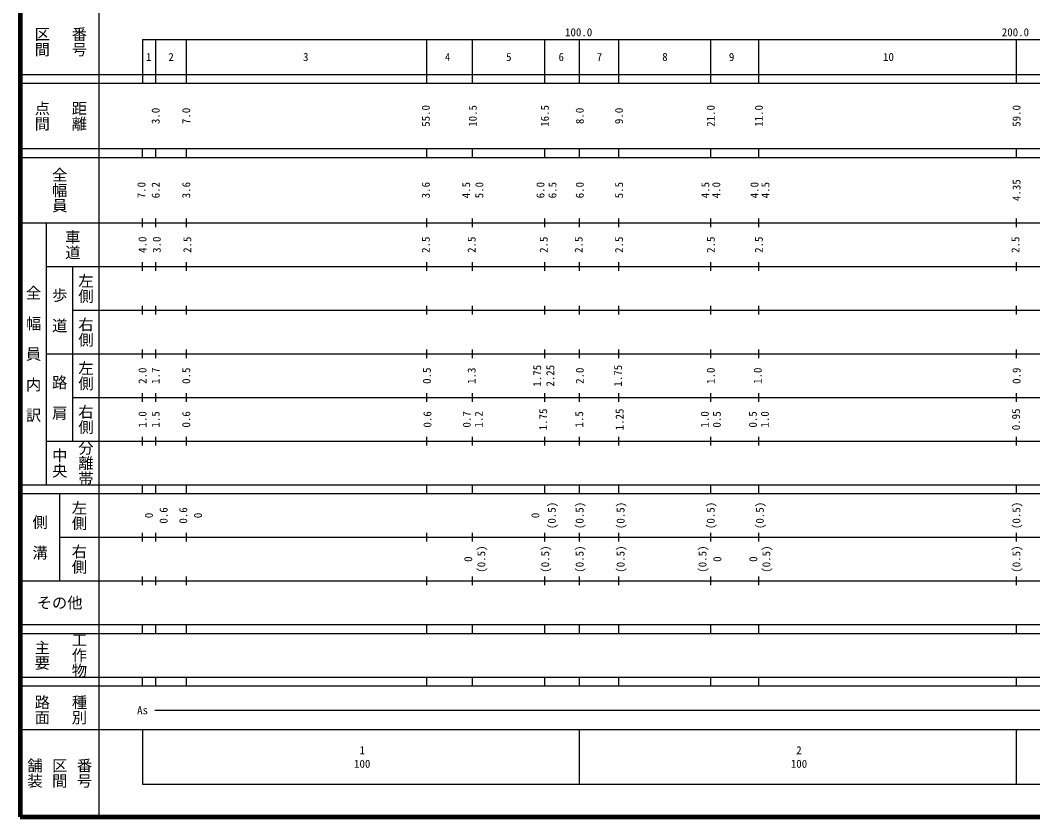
# Model space of a CAD drawing. Units: millimetres on the paper, enlarged 1000 times. Extents: x 40000 to 680000, y 20000 to 380000.
# Drawn here: x 40000 to 271810, y 20000 to 202409 of the extents above; entities that cross this region are included whole.
import ezdxf
from ezdxf.enums import TextEntityAlignment as Align

# ---------------------------------------------------------------- set-up
doc = ezdxf.new("R2010")
doc.units = ezdxf.units.MM
doc.header["$LTSCALE"] = 1000
doc.layers.add('M-TTL', color=2, linetype='Continuous', lineweight=140)
doc.layers.add('M-TTL-BAND', color=7, linetype='Continuous', lineweight=25)
doc.styles.add('@ＭＳ ゴシック', font='')
doc.styles.add('ＭＳ ゴシック', font='')
doc.styles.get('@ＭＳ ゴシック').set_extended_font_data('@MS Gothic')
doc.styles.get('ＭＳ ゴシック').set_extended_font_data('MS Gothic')

msp = doc.modelspace()

# ---------------------------------------------------------------- linework, layer by layer
at = {"layer": 'M-TTL'}
for p, q in [((40000, 380000), (40000, 20000)), ((40000, 20000), (680000, 20000))]:
    msp.add_line(p, q, dxfattribs=at)
at = {"layer": 'M-TTL-BAND'}
for p, q in [((58000, 370000), (58000, 20000)), ((68000, 198000), (579000, 198000)), ((68000, 198000), (68000, 188000)), ((71000, 198000), (71000, 188000)), ((78000, 198000), (78000, 188000)), ((133000, 198000), (133000, 188000)), ((143500, 198000), (143500, 188000)), ((160000, 198000), (160000, 188000)), ((168000, 198000), (168000, 188000)), ((177000, 198000), (177000, 188000)), ((198000, 198000), (198000, 188000)), ((209000, 198000), (209000, 188000)), ((268000, 198000), (268000, 188000)), ((40000, 190000), (579000, 190000)), ((40000, 188000), (579000, 188000)), ((40000, 173000), (579000, 173000)), ((68000, 171000), (68000, 173000)), ((71000, 173000), (71000, 171000)), ((78000, 173000), (78000, 171000)), ((133000, 173000), (133000, 171000)), ((143500, 173000), (143500, 171000)), ((160000, 173000), (160000, 171000)), ((168000, 173000), (168000, 171000)), ((177000, 173000), (177000, 171000)), ((198000, 173000), (198000, 171000)), ((209000, 173000), (209000, 171000)), ((268000, 173000), (268000, 171000)), ((40000, 171000), (579000, 171000)), ((40000, 156000), (579000, 156000)), ((46000, 96000), (46000, 156000)), ((68000, 155000), (68000, 157000)), ((71000, 157000), (71000, 155000)), ((78000, 157000), (78000, 155000)), ((133000, 157000), (133000, 155000)), ((143500, 157000), (143500, 155000)), ((160000, 157000), (160000, 155000)), ((168000, 157000), (168000, 155000)), ((177000, 157000), (177000, 155000)), ((198000, 157000), (198000, 155000)), ((209000, 157000), (209000, 155000)), ((268000, 157000), (268000, 155000)), ((68000, 145000), (68000, 147000)), ((71000, 147000), (71000, 145000)), ((78000, 147000), (78000, 145000)), ((133000, 147000), (133000, 145000)), ((143500, 147000), (143500, 145000)), ((160000, 147000), (160000, 145000)), ((168000, 147000), (168000, 145000)), ((177000, 147000), (177000, 145000)), ((198000, 147000), (198000, 145000)), ((209000, 147000), (209000, 145000)), ((268000, 147000), (268000, 145000)), ((46000, 146000), (579000, 146000)), ((52000, 146000), (52000, 106000)), ((68000, 135000), (68000, 137000)), ((71000, 137000), (71000, 135000)), ((78000, 137000), (78000, 135000)), ((133000, 137000), (133000, 135000)), ((143500, 137000), (143500, 135000)), ((160000, 137000), (160000, 135000)), ((168000, 137000), (168000, 135000)), ((177000, 137000), (177000, 135000)), ((198000, 137000), (198000, 135000)), ((209000, 137000), (209000, 135000)), ((268000, 137000), (268000, 135000)), ((52000, 136000), (579000, 136000)), ((46000, 126000), (579000, 126000)), ((68000, 125000), (68000, 127000)), ((71000, 127000), (71000, 125000)), ((78000, 127000), (78000, 125000)), ((133000, 127000), (133000, 125000)), ((143500, 127000), (143500, 125000)), ((160000, 127000), (160000, 125000)), ((168000, 127000), (168000, 125000)), ((177000, 127000), (177000, 125000)), ((198000, 127000), (198000, 125000)), ((209000, 127000), (209000, 125000)), ((268000, 127000), (268000, 125000)), ((52000, 116000), (579000, 116000)), ((68000, 115000), (68000, 117000)), ((71000, 117000), (71000, 115000)), ((78000, 117000), (78000, 115000)), ((133000, 117000), (133000, 115000)), ((143500, 117000), (143500, 115000)), ((160000, 117000), (160000, 115000)), ((168000, 117000), (168000, 115000)), ((177000, 117000), (177000, 115000)), ((198000, 117000), (198000, 115000)), ((209000, 117000), (209000, 115000)), ((268000, 117000), (268000, 115000)), ((68000, 105000), (68000, 107000)), ((71000, 107000), (71000, 105000)), ((78000, 107000), (78000, 105000)), ((133000, 107000), (133000, 105000)), ((143500, 107000), (143500, 105000)), ((160000, 107000), (160000, 105000)), ((168000, 107000), (168000, 105000)), ((177000, 107000), (177000, 105000)), ((198000, 107000), (198000, 105000)), ((209000, 107000), (209000, 105000)), ((268000, 107000), (268000, 105000)), ((46000, 106000), (579000, 106000)), ((40000, 96000), (579000, 96000)), ((68000, 94000), (68000, 96000)), ((71000, 96000), (71000, 94000)), ((78000, 96000), (78000, 94000)), ((133000, 96000), (133000, 94000)), ((143500, 96000), (143500, 94000)), ((160000, 96000), (160000, 94000)), ((168000, 96000), (168000, 94000)), ((177000, 96000), (177000, 94000)), ((198000, 96000), (198000, 94000)), ((209000, 96000), (209000, 94000)), ((268000, 96000), (268000, 94000)), ((40000, 94000), (579000, 94000)), ((49000, 94000), (49000, 74000)), ((49000, 84000), (579000, 84000)), ((68000, 83000), (68000, 85000)), ((71000, 85000), (71000, 83000)), ((78000, 85000), (78000, 83000)), ((133000, 85000), (133000, 83000)), ((143500, 85000), (143500, 83000)), ((160000, 85000), (160000, 83000)), ((168000, 85000), (168000, 83000)), ((177000, 85000), (177000, 83000)), ((198000, 85000), (198000, 83000)), ((209000, 85000), (209000, 83000)), ((268000, 85000), (268000, 83000)), ((68000, 73000), (68000, 75000)), ((71000, 75000), (71000, 73000)), ((78000, 75000), (78000, 73000)), ((133000, 75000), (133000, 73000)), ((143500, 75000), (143500, 73000)), ((160000, 75000), (160000, 73000)), ((168000, 75000), (168000, 73000)), ((177000, 75000), (177000, 73000)), ((198000, 75000), (198000, 73000)), ((209000, 75000), (209000, 73000)), ((268000, 75000), (268000, 73000)), ((40000, 74000), (579000, 74000)), ((40000, 64000), (579000, 64000)), ((68000, 62000), (68000, 64000)), ((71000, 64000), (71000, 62000)), ((78000, 64000), (78000, 62000)), ((133000, 64000), (133000, 62000)), ((143500, 64000), (143500, 62000)), ((160000, 64000), (160000, 62000)), ((168000, 64000), (168000, 62000)), ((177000, 64000), (177000, 62000)), ((198000, 64000), (198000, 62000)), ((209000, 64000), (209000, 62000)), ((268000, 64000), (268000, 62000)), ((40000, 62000), (579000, 62000)), ((40000, 52000), (579000, 52000)), ((68000, 50000), (68000, 52000)), ((71000, 52000), (71000, 50000)), ((78000, 52000), (78000, 50000)), ((133000, 52000), (133000, 50000)), ((143500, 52000), (143500, 50000)), ((160000, 52000), (160000, 50000)), ((168000, 52000), (168000, 50000)), ((177000, 52000), (177000, 50000)), ((198000, 52000), (198000, 50000)), ((209000, 52000), (209000, 50000)), ((268000, 52000), (268000, 50000)), ((40000, 50000), (579000, 50000)), ((70805, 44406), (565903, 44406)), ((40000, 40000), (579000, 40000)), ((68000, 40000), (68000, 27500)), ((168000, 40000), (168000, 27500)), ((268000, 40000), (268000, 27500)), ((68000, 27500), (579000, 27500))]:
    msp.add_line(p, q, dxfattribs=at)

# ---------------------------------------------------------------- texts
for s, height, rotation, style, p in [('区間', 2566, 270, '@ＭＳ ゴシック', (45000, 197500)), ('番号', 2566, 270, '@ＭＳ ゴシック', (53500, 197500)), ('点間', 2566, 270, '@ＭＳ ゴシック', (45000, 180500)), ('距離', 2566, 270, '@ＭＳ ゴシック', (53500, 180500)), ('3.0', 1833, 90, 'ＭＳ ゴシック', (70993, 180500)), ('7.0', 1833, 90, 'ＭＳ ゴシック', (77993, 180500)), ('55.0', 1833, 90, 'ＭＳ ゴシック', (132839, 180500)), ('10.5', 1833, 90, 'ＭＳ ゴシック', (143589, 180500)), ('16.5', 1833, 90, 'ＭＳ ゴシック', (160090, 180500)), ('8.0', 1833, 90, 'ＭＳ ゴシック', (168090, 180500)), ('9.0', 1833, 90, 'ＭＳ ゴシック', (177091, 180500)), ('21.0', 1833, 90, 'ＭＳ ゴシック', (198091, 180500)), ('11.0', 1833, 90, 'ＭＳ ゴシック', (209092, 180500)), ('59.0', 1833, 90, 'ＭＳ ゴシック', (268090, 180500)), ('全幅員', 2566, 270, '@ＭＳ ゴシック', (49000, 163500)), ('7.0', 1833, 90, 'ＭＳ ゴシック', (67743, 163500)), ('6.2', 1833, 90, 'ＭＳ ゴシック', (70993, 163500)), ('3.6', 1833, 90, 'ＭＳ ゴシック', (77993, 163500)), ('3.6', 1833, 90, 'ＭＳ ゴシック', (132839, 163500)), ('4.5', 1833, 90, 'ＭＳ ゴシック', (142089, 163500)), ('5.0', 1833, 90, 'ＭＳ ゴシック', (145089, 163500)), ('6.0', 1833, 90, 'ＭＳ ゴシック', (159090, 163500)), ('6.5', 1833, 90, 'ＭＳ ゴシック', (161840, 163500)), ('6.0', 1833, 90, 'ＭＳ ゴシック', (168090, 163500)), ('5.5', 1833, 90, 'ＭＳ ゴシック', (177091, 163500)), ('4.5', 1833, 90, 'ＭＳ ゴシック', (196841, 163500)), ('4.0', 1833, 90, 'ＭＳ ゴシック', (199341, 163500)), ('4.0', 1833, 90, 'ＭＳ ゴシック', (208092, 163500)), ('4.5', 1833, 90, 'ＭＳ ゴシック', (210592, 163500)), ('4.35', 1833, 90, 'ＭＳ ゴシック', (268090, 163500)), ('車道', 2566, 270, '@ＭＳ ゴシック', (52000, 151000)), ('4.0', 1833, 90, 'ＭＳ ゴシック', (67993, 151000)), ('3.0', 1833, 90, 'ＭＳ ゴシック', (71243, 151000)), ('2.5', 1833, 90, 'ＭＳ ゴシック', (78243, 151000)), ('2.5', 1833, 90, 'ＭＳ ゴシック', (132839, 151000)), ('2.5', 1833, 90, 'ＭＳ ゴシック', (143339, 151000)), ('2.5', 1833, 90, 'ＭＳ ゴシック', (159840, 151000)), ('2.5', 1833, 90, 'ＭＳ ゴシック', (167840, 151000)), ('2.5', 1833, 90, 'ＭＳ ゴシック', (177091, 151000)), ('2.5', 1833, 90, 'ＭＳ ゴシック', (198091, 151000)), ('2.5', 1833, 90, 'ＭＳ ゴシック', (209092, 151000)), ('2.5', 1833, 90, 'ＭＳ ゴシック', (267840, 151000)), ('左側', 2566, 270, '@ＭＳ ゴシック', (55000, 141000)), ('全\u3000幅\u3000員\u3000内\u3000訳', 2566, 270, '@ＭＳ ゴシック', (43000, 126000)), ('歩\u3000道', 2566, 270, '@ＭＳ ゴシック', (49000, 136000)), ('右側', 2566, 270, '@ＭＳ ゴシック', (55000, 131000)), ('左側', 2566, 270, '@ＭＳ ゴシック', (55000, 121000)), ('1.75', 1833, 90, 'ＭＳ ゴシック', (158340, 121000)), ('2.25', 1833, 90, 'ＭＳ ゴシック', (161340, 121000)), ('1.75', 1833, 90, 'ＭＳ ゴシック', (176841, 121000)), ('路\u3000肩', 2566, 270, '@ＭＳ ゴシック', (49000, 116000)), ('2.0', 1833, 90, 'ＭＳ ゴシック', (67993, 121000)), ('1.7', 1833, 90, 'ＭＳ ゴシック', (70993, 121000)), ('0.5', 1833, 90, 'ＭＳ ゴシック', (77993, 121000)), ('0.5', 1833, 90, 'ＭＳ ゴシック', (133089, 121000)), ('1.3', 1833, 90, 'ＭＳ ゴシック', (143339, 121000)), ('2.0', 1833, 90, 'ＭＳ ゴシック', (168090, 121000)), ('1.0', 1833, 90, 'ＭＳ ゴシック', (198091, 121000)), ('1.0', 1833, 90, 'ＭＳ ゴシック', (208842, 121000)), ('0.9', 1833, 90, 'ＭＳ ゴシック', (268090, 121000)), ('右側', 2566, 270, '@ＭＳ ゴシック', (55000, 111000)), ('1.0', 1833, 90, 'ＭＳ ゴシック', (67993, 111000)), ('1.5', 1833, 90, 'ＭＳ ゴシック', (70993, 111000)), ('0.6', 1833, 90, 'ＭＳ ゴシック', (77993, 111000)), ('0.6', 1833, 90, 'ＭＳ ゴシック', (133214, 111000)), ('0.7', 1833, 90, 'ＭＳ ゴシック', (142214, 111000)), ('1.2', 1833, 90, 'ＭＳ ゴシック', (144964, 111000)), ('1.75', 1833, 90, 'ＭＳ ゴシック', (159715, 111000)), ('1.5', 1833, 90, 'ＭＳ ゴシック', (167965, 111000)), ('1.25', 1833, 90, 'ＭＳ ゴシック', (177216, 111000)), ('1.0', 1833, 90, 'ＭＳ ゴシック', (196716, 111000)), ('0.5', 1833, 90, 'ＭＳ ゴシック', (199466, 111000)), ('0.5', 1833, 90, 'ＭＳ ゴシック', (207717, 111000)), ('1.0', 1833, 90, 'ＭＳ ゴシック', (210467, 111000)), ('0.95', 1833, 90, 'ＭＳ ゴシック', (267965, 111000)), ('中央', 2566, 270, '@ＭＳ ゴシック', (49000, 101000)), ('分離帯', 2566, 270, '@ＭＳ ゴシック', (55000, 101000)), ('左側', 2566, 270, '@ＭＳ ゴシック', (53500, 89000)), ('0.6', 1833, 90, 'ＭＳ ゴシック', (72808, 89000)), ('0.6', 1833, 90, 'ＭＳ ゴシック', (77308, 89000)), ('(0.5)', 1833, 90, 'ＭＳ ゴシック', (161686, 89000)), ('(0.5)', 1833, 90, 'ＭＳ ゴシック', (168061, 89000)), ('(0.5)', 1833, 90, 'ＭＳ ゴシック', (177437, 89000)), ('(0.5)', 1833, 90, 'ＭＳ ゴシック', (198062, 89000)), ('(0.5)', 1833, 90, 'ＭＳ ゴシック', (209313, 89000)), ('(0.5)', 1833, 90, 'ＭＳ ゴシック', (268061, 89000)), ('側\u3000溝', 2566, 270, '@ＭＳ ゴシック', (44500, 84000)), ('0', 1833, 90, 'ＭＳ ゴシック', (69433, 89000)), ('0', 1833, 90, 'ＭＳ ゴシック', (80683, 89000)), ('0', 1833, 90, 'ＭＳ ゴシック', (157936, 89000)), ('右側', 2566, 270, '@ＭＳ ゴシック', (53500, 79000)), ('(0.5)', 1833, 90, 'ＭＳ ゴシック', (145561, 79000)), ('(0.5)', 1833, 90, 'ＭＳ ゴシック', (160186, 79000)), ('(0.5)', 1833, 90, 'ＭＳ ゴシック', (168061, 79000)), ('(0.5)', 1833, 90, 'ＭＳ ゴシック', (177437, 79000)), ('(0.5)', 1833, 90, 'ＭＳ ゴシック', (196187, 79000)), ('(0.5)', 1833, 90, 'ＭＳ ゴシック', (210813, 79000)), ('(0.5)', 1833, 90, 'ＭＳ ゴシック', (268061, 79000)), ('0', 1833, 90, 'ＭＳ ゴシック', (142560, 79000)), ('0', 1833, 90, 'ＭＳ ゴシック', (199591, 79000)), ('0', 1833, 90, 'ＭＳ ゴシック', (207813, 79000)), ('主要', 2566, 270, '@ＭＳ ゴシック', (45000, 57000)), ('工作物', 2566, 270, '@ＭＳ ゴシック', (53500, 57000)), ('路面', 2566, 270, '@ＭＳ ゴシック', (45000, 44500)), ('種別', 2566, 270, '@ＭＳ ゴシック', (53500, 44500)), ('舗装', 2566, 270, '@ＭＳ ゴシック', (43333, 30000)), ('区間', 2566, 270, '@ＭＳ ゴシック', (49000, 30000)), ('番号', 2566, 270, '@ＭＳ ゴシック', (54667, 30000))]:
    msp.add_text(s, height=height, rotation=rotation, dxfattribs=dict(at, style=style)).set_placement(p, align=Align.MIDDLE_CENTER)
at = {"layer": 'M-TTL-BAND', "style": 'ＭＳ ゴシック'}
for s, p in [('100.0', (167844, 198195)), ('200.0', (267844, 198195))]:
    msp.add_text(s, height=1833, dxfattribs=at).set_placement(p, align=Align.BOTTOM_CENTER)
for s, height, p in [('1', 1833, (69414, 194000)), ('2', 1833, (74526, 194000)), ('3', 1833, (105360, 194000)), ('4', 1833, (137861, 194000)), ('5', 1833, (151862, 194000)), ('6', 1833, (163862, 194000)), ('7', 1833, (172613, 194000)), ('8', 1833, (187613, 194000)), ('9', 1833, (202864, 194000)), ('10', 1833, (238771, 194000)), ('その他', 2566, (49000, 69000)), ('As', 1833, (68006, 44406)), ('1', 1833, (118288, 35238)), ('2', 1833, (218288, 35238)), ('100', 1833, (118288, 32131)), ('100', 1833, (218288, 32131))]:
    msp.add_text(s, height=height, dxfattribs=at).set_placement(p, align=Align.MIDDLE_CENTER)

doc.saveas('drawing.dxf')
